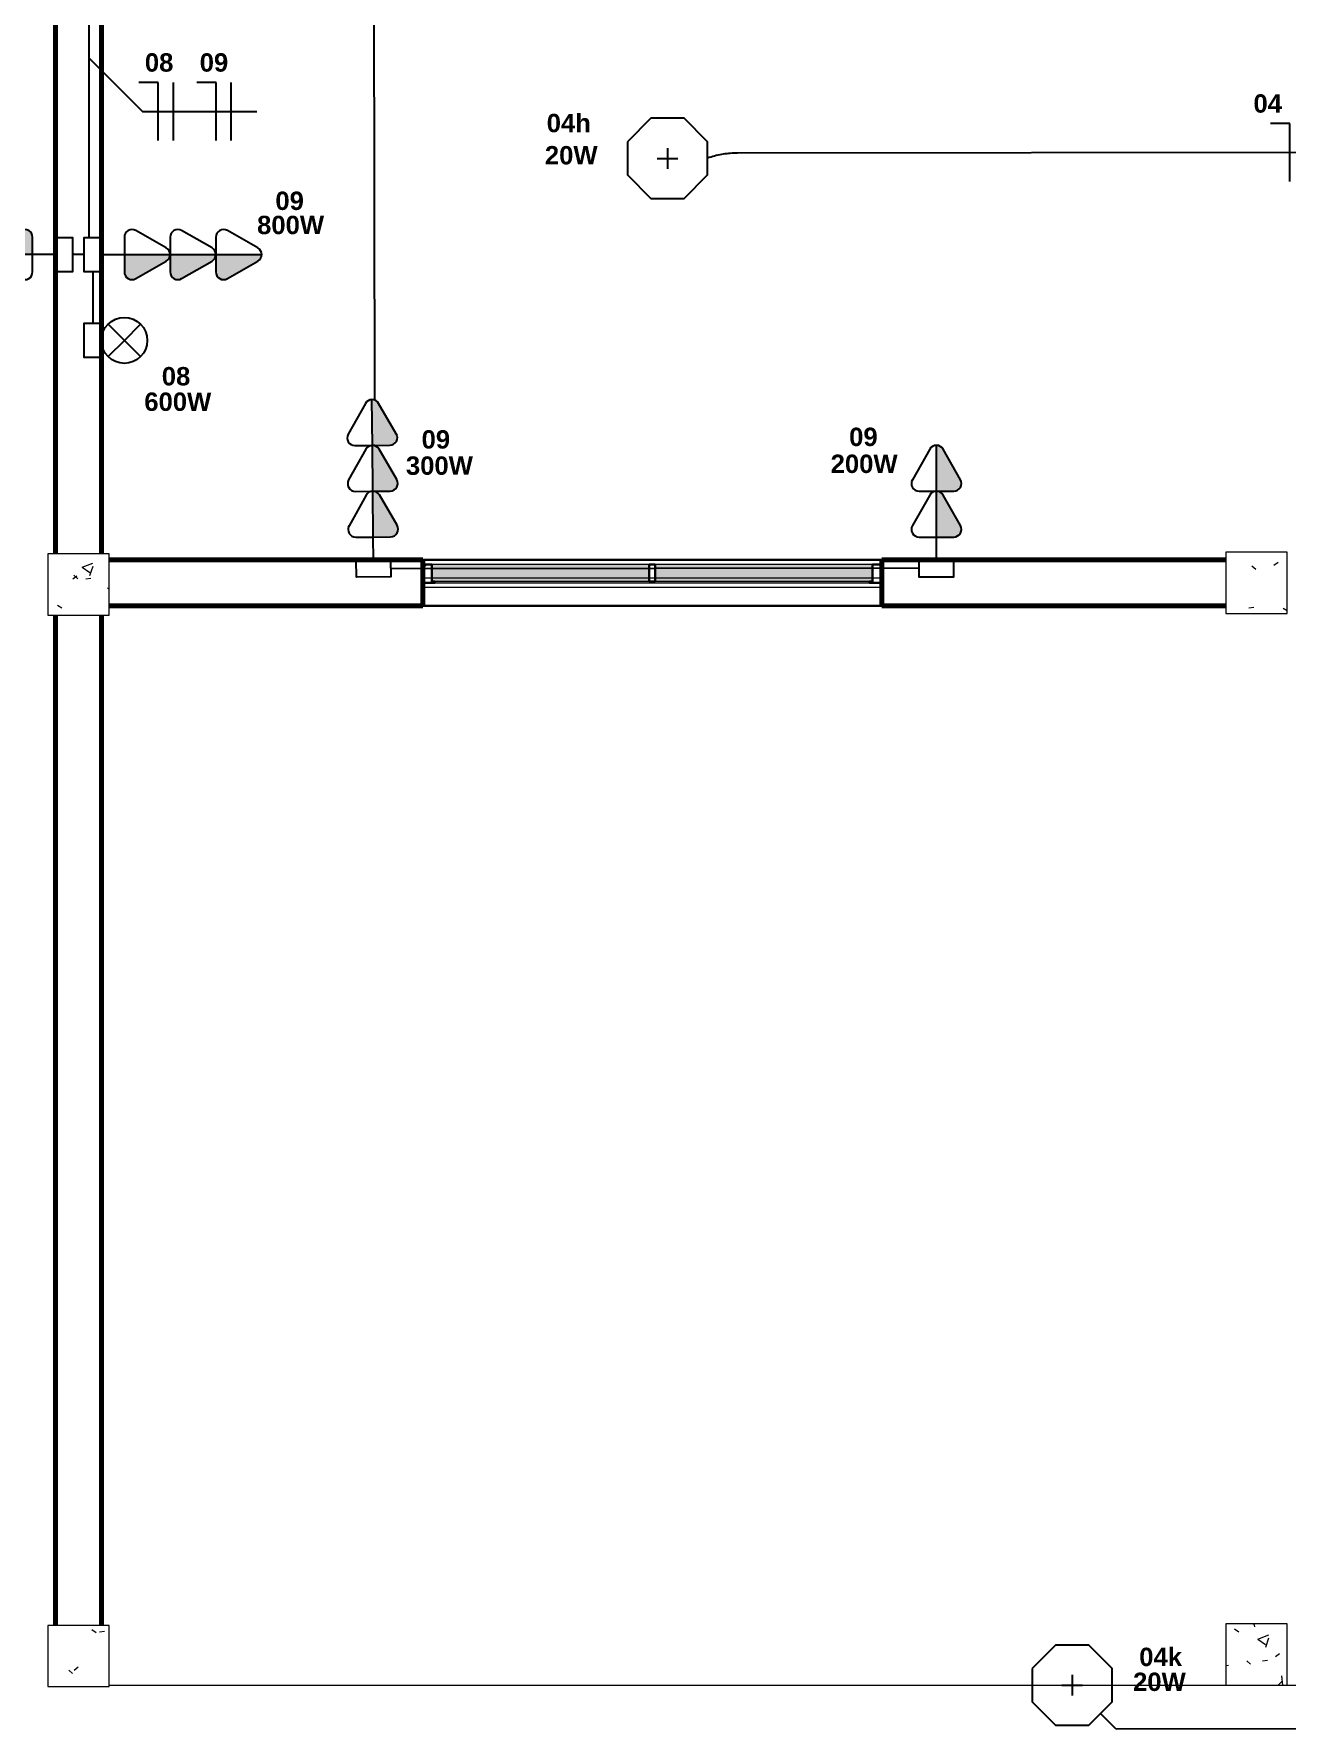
# Model space of a CAD drawing. Extents: x 1450 to 1868, y 82 to 351.
# Drawn here: x 1460.45 to 1464.54, y 143.53 to 149.07 of the extents above; entities that cross this region are included whole.
import ezdxf
from ezdxf.enums import TextEntityAlignment as Align

# ---------------------------------------------------------------- set-up
doc = ezdxf.new("R2010")
doc.units = 0
doc.header["$LTSCALE"] = 0.5
doc.linetypes.add('ELETRODUTO_TETO', pattern=[1000, 1000, 0])
doc.layers.get('0').update_dxf_attribs({"linetype": 'CONTINUOUS'})
for name, color, linetype, lineweight in [('A-FLOR', 192, 'CONTINUOUS', 9), ('A-GLAZ', 151, 'CONTINUOUS', 9), ('A-WALL', 113, 'CONTINUOUS', 30), ('S-COLS', 52, 'CONTINUOUS', 9)]:
    doc.layers.add(name, color=color, linetype=linetype, lineweight=lineweight)
for name, color, linetype in [('ELETRODUTO_TETO', 2, 'CONTINUOUS'), ('FIACAO', 7, 'CONTINUOUS'), ('Iluminação', 7, 'CONTINUOUS'), ('INDICACAO_CIRCUITO', 2, 'CONTINUOUS'), ('INDICACAO_POTENCIA', 1, 'CONTINUOUS'), ('LINHA_DE_CHAMADA', 7, 'CONTINUOUS'), ('LUMINÁRIAS', 3, 'CONTINUOUS'), ('TOMADAS ABNT', 10, 'CONTINUOUS')]:
    doc.layers.add(name, color=color, linetype=linetype)
doc.styles.add('Arial', font='arialbd.ttf', dxfattribs={"height": 100})

# ---------------------------------------------------------------- blocks, each defined once
blk = doc.blocks.new('Pilar Retangular de Concreto - 20X20 cm-V24-Planta Baixa')
at = {"layer": 'S-COLS'}
h = blk.add_hatch(dxfattribs=at)
h.set_pattern_fill('FP_43', color=256, style=0, pattern_type=2)
h.set_pattern_definition([(50, (42216.5, 14420.3), (364.368, -31.8783), [38.1, -419.1]), (355, (42216.5, 14420.3), (-70.486, 382.1133), [30.48, -335.28]), (100.451, (42246.87, 14417.65), (293.885, 350.2334), [32.38, -356.18]), (46.184, (42216.5, 14521.9), (542.1585, -84.086), [57.15, -628.65]), (96.636, (42261.7, 14514.9), (474.805, 494.8554), [48.57, -534.27]), (351.184, (42216.5, 14521.9), (474.81, 494.85), [45.72, -502.92]), (21, (42267.3, 14496.5), (303.2285, -204.5305), [38.1, -419.1]), (326, (42267.3, 14496.5), (123.604, 368.376), [30.48, -335.28]), (71.451, (42292.58, 14479.46), (426.834, 163.8427), [32.38, -356.18]), (37.5, (42216.51, 14420.3), (6.17665, 169.11015), [16.764, -314.452, 16.764, -323.596, -336.55]), (37.5, (42216.51, 14420.3), (6.17665, 169.11015), [-671.576, 16.764, -319.786]), (7.5, (42216.51, 14420.3), (133.6389, 200.3615), [16.764, -177.292, 16.764, -306.832, -128.27]), (7.5, (42216.51, 14420.3), (133.6389, 200.3615), [-517.652, 16.764, -111.506]), (327.5, (42103.23, 14420.3), (271.1818, -11.45836), [16.764, -110.236, 16.764, -905.256]), (327.5, (42103.23, 14420.3), (271.1818, -11.45836), [-143.764, -379.476, 16.764, -509.016]), (317.5, (42052.43, 14420.3), (296.2585, 50.8528), [16.764, -148.336, 16.764, -246.38, -373.38]), (317.5, (42052.43, 14420.3), (296.2585, 50.8528), [-428.244, 16.764, -356.616])])
h.paths.add_polyline_path([(100, -100), (100, 100), (-100, 100), (-100, -100)], flags=0)
for p, q in [((100, 100), (-100, 100)), ((-100, 100), (-100, -100)), ((100, -100), (100, 100)), ((-100, -100), (100, -100))]:
    blk.add_line(p, q, dxfattribs=at)
blk = doc.blocks.new('Pilar Retangular de Concreto - 20X20 cm-V25-Planta Baixa')
at = {"layer": 'S-COLS'}
h = blk.add_hatch(dxfattribs=at)
h.set_pattern_fill('FP_44', color=256, style=0, pattern_type=2)
h.set_pattern_definition([(50, (46066.5, 14425.3), (364.368, -31.8783), [38.1, -419.1]), (355, (46066.5, 14425.3), (-70.4859, 382.1133), [30.48, -335.28]), (100.451, (46096.87, 14422.65), (293.885, 350.2334), [32.38, -356.18]), (46.184, (46066.5, 14526.9), (542.1585, -84.086), [57.15, -628.65]), (96.636, (46111.7, 14519.9), (474.805, 494.8554), [48.57, -534.27]), (351.184, (46066.5, 14526.9), (474.81, 494.85), [45.72, -502.92]), (21, (46117.3, 14501.5), (303.2285, -204.5305), [38.1, -419.1]), (326, (46117.3, 14501.5), (123.604, 368.376), [30.48, -335.28]), (71.451, (46142.58, 14484.46), (426.834, 163.8427), [32.38, -356.18]), (37.5, (46066.51, 14425.3), (6.17665, 169.11015), [16.764, -314.452, 16.764, -323.596, -336.55]), (37.5, (46066.51, 14425.3), (6.17665, 169.11015), [-671.576, 16.764, -319.786]), (7.5, (46066.51, 14425.3), (133.6389, 200.3615), [16.764, -177.292, 16.764, -306.832, -128.27]), (7.5, (46066.51, 14425.3), (133.6389, 200.3615), [-517.652, 16.764, -111.506]), (327.5, (45953.23, 14425.3), (271.1818, -11.45836), [16.764, -110.236, 16.764, -905.256]), (327.5, (45953.23, 14425.3), (271.1818, -11.45836), [-143.764, -379.476, 16.764, -509.016]), (317.5, (45902.43, 14425.3), (296.2585, 50.8528), [16.764, -148.336, 16.764, -246.38, -373.38]), (317.5, (45902.43, 14425.3), (296.2585, 50.8528), [-428.244, 16.764, -356.616])])
h.paths.add_polyline_path([(75, -100), (100, -100), (100, 100), (-100, 100), (-100, -100), (74, -100)], flags=0)
for p, q in [((100, 100), (-100, 100)), ((-100, 100), (-100, -100)), ((100, -100), (100, 100)), ((-100, -100), (100, -100))]:
    blk.add_line(p, q, dxfattribs=at)
blk = doc.blocks.new('Janela Maxim-air - 2 Módulos - 1200x0600mm-3060786-Planta Baixa')
at = {"layer": 'A-GLAZ'}
h = blk.add_hatch(dxfattribs=at)
h.set_pattern_fill('FP_75', color=256, style=0, pattern_type=2)
h.set_pattern_definition([(225, (-44191.5, -14420.3), (224.5064, -224.5064), []), (225, (-44270.9, -14420.3), (3e-14, -449.0128), []), (225, (-44112.14, -14420.3), (3e-14, -449.0128), [])])
h.paths.add_polyline_path([(-717.3, -0.1), (-750, -0.1), (-750, -60.1), (-720, -60.1), (-720, -5.1), (-710, -5.1), (-710, -0.1)], flags=0)
h.paths.add_polyline_path([(750, -0.1), (710, -0.1), (710, -5.1), (720, -5.1), (720, -60.1), (750, -60.1), (750, -50)], flags=0)
h = blk.add_hatch(color=256, dxfattribs=at)
h.paths.add_polyline_path([(710, -5.1), (10, -5.1), (10, -60.1), (720, -60.1), (720, -5.1)], flags=0)
h.paths.add_polyline_path([(-710, -5.1), (-720, -5.1), (-720, -60.1), (-10, -60.1), (-10, -5.1)], flags=0)
blk.add_hatch(color=256, dxfattribs=at).paths.add_polyline_path([(-10, -0.1), (-710, -0.1), (-710, -5.1), (710, -5.1), (710, -0.1), (10, -0.1)], flags=0)
for p, q in [((-750, 75), (-750, -75)), ((750, 75), (750, -75)), ((-750, 15), (750, 15)), ((-750, -15), (750, -15)), ((710, -0.1), (-710, -0.1)), ((-710, -5.1), (-10, -5.1)), ((10, -5.1), (710, -5.1)), ((-720, -60.1), (-10, -60.1)), ((10, -60.1), (720, -60.1))]:
    blk.add_line(p, q, dxfattribs=at)
at = {"layer": 'A-GLAZ', "lineweight": 30}
for p, q in [((-750, -0.1), (-750, -60.1)), ((-710, -0.1), (-750, -0.1)), ((-720, -60.1), (-720, -5.1)), ((-720, -5.1), (-710, -5.1)), ((-710, -5.1), (-710, -0.1)), ((10, -5.1), (-10, -5.1)), ((-10, -5.1), (-10, -60.1)), ((10, -60.1), (10, -5.1)), ((750, -0.1), (710, -0.1)), ((710, -0.1), (710, -5.1)), ((710, -5.1), (720, -5.1)), ((720, -5.1), (720, -60.1)), ((750, -60.1), (750, -0.1)), ((-750, -60.1), (-720, -60.1)), ((-10, -60.1), (10, -60.1)), ((720, -60.1), (750, -60.1))]:
    blk.add_line(p, q, dxfattribs=at)
blk = doc.blocks.new('Pilar Retangular de Concreto - 20X20 cm-V70-Planta Baixa')
at = {"layer": 'S-COLS'}
h = blk.add_hatch(dxfattribs=at)
h.set_pattern_fill('FP_118', color=256, style=0, pattern_type=2)
h.set_pattern_definition([(50, (42216.5, 17920.3), (364.368, -31.8783), [38.1, -419.1]), (355, (42216.5, 17920.3), (-70.486, 382.1133), [30.48, -335.28]), (100.451, (42246.87, 17917.65), (293.885, 350.2334), [32.38, -356.18]), (46.184, (42216.5, 18021.9), (542.1585, -84.086), [57.15, -628.65]), (96.636, (42261.7, 18014.9), (474.805, 494.8554), [48.57, -534.27]), (351.184, (42216.5, 18021.9), (474.81, 494.85), [45.72, -502.92]), (21, (42267.3, 17996.5), (303.2285, -204.5305), [38.1, -419.1]), (326, (42267.3, 17996.5), (123.604, 368.376), [30.48, -335.28]), (71.451, (42292.58, 17979.46), (426.834, 163.8427), [32.38, -356.18]), (37.5, (42216.51, 17920.3), (6.17665, 169.11015), [16.764, -314.452, 16.764, -323.596, -336.55]), (37.5, (42216.51, 17920.3), (6.17665, 169.11015), [-671.576, 16.764, -319.786]), (7.5, (42216.51, 17920.3), (133.6389, 200.3615), [16.764, -177.292, 16.764, -306.832, -128.27]), (7.5, (42216.51, 17920.3), (133.6389, 200.3615), [-517.652, 16.764, -111.506]), (327.5, (42103.23, 17920.3), (271.1818, -11.45836), [16.764, -110.236, 16.764, -905.256]), (327.5, (42103.23, 17920.3), (271.1818, -11.45836), [-143.764, -379.476, 16.764, -509.016]), (317.5, (42052.43, 17920.3), (296.2585, 50.8528), [16.764, -148.336, 16.764, -246.38, -373.38]), (317.5, (42052.43, 17920.3), (296.2585, 50.8528), [-428.244, 16.764, -356.616])])
h.paths.add_polyline_path([(100, -100), (100, 100), (-100, 100), (-100, -100)], flags=0)
for p, q in [((100, 100), (-100, 100)), ((-100, 100), (-100, -100)), ((100, -100), (100, 100)), ((-100, -100), (100, -100))]:
    blk.add_line(p, q, dxfattribs=at)
blk = doc.blocks.new('Pilar Retangular de Concreto - 20X20 cm-V72-Planta Baixa')
at = {"layer": 'S-COLS'}
h = blk.add_hatch(dxfattribs=at)
h.set_pattern_fill('FP_120', color=256, style=0, pattern_type=2)
h.set_pattern_definition([(50, (46066.5, 17925.3), (364.368, -31.8783), [38.1, -419.1]), (355, (46066.5, 17925.3), (-70.4859, 382.1133), [30.48, -335.28]), (100.451, (46096.87, 17922.65), (293.885, 350.2334), [32.38, -356.18]), (46.184, (46066.5, 18026.9), (542.1585, -84.086), [57.15, -628.65]), (96.636, (46111.7, 18019.9), (474.805, 494.8554), [48.57, -534.27]), (351.184, (46066.5, 18026.9), (474.81, 494.85), [45.72, -502.92]), (21, (46117.3, 18001.5), (303.2285, -204.5305), [38.1, -419.1]), (326, (46117.3, 18001.5), (123.604, 368.376), [30.48, -335.28]), (71.451, (46142.58, 17984.46), (426.8341, 163.8427), [32.38, -356.18]), (37.5, (46066.51, 17925.3), (6.17665, 169.11015), [16.764, -314.452, 16.764, -323.596, -336.55]), (37.5, (46066.51, 17925.3), (6.17665, 169.11015), [-671.576, 16.764, -319.786]), (7.5, (46066.51, 17925.3), (133.6389, 200.3615), [16.764, -177.292, 16.764, -306.832, -128.27]), (7.5, (46066.51, 17925.3), (133.6389, 200.3615), [-517.652, 16.764, -111.506]), (327.5, (45953.23, 17925.3), (271.18182, -11.45836), [16.764, -110.236, 16.764, -905.256]), (327.5, (45953.23, 17925.3), (271.18182, -11.45836), [-143.764, -379.476, 16.764, -509.016]), (317.5, (45902.43, 17925.3), (296.2585, 50.8528), [16.764, -148.336, 16.764, -246.38, -373.38]), (317.5, (45902.43, 17925.3), (296.2585, 50.8528), [-428.244, 16.764, -356.616])])
h.paths.add_polyline_path([(75, -100), (100, -100), (100, 100), (-100, 100), (-100, -100)], flags=0)
for p, q in [((100, 100), (-100, 100)), ((-100, 100), (-100, -100)), ((100, -100), (100, 100)), ((-100, -100), (100, -100))]:
    blk.add_line(p, q, dxfattribs=at)
blk = doc.blocks.new('*U204', base_point=(-46979.35, 14897.64))
for points in [[(-46977.18, 14933.8, 0.269143), (-46979.35, 14935.06), (-46979.35, 14920.1), (-46973.66, 14920.1, 0.575867), (-46971.49, 14923.84)], [(-46977.18, 14918.84, 0.269143), (-46979.35, 14920.1), (-46979.35, 14905.14), (-46973.66, 14905.14, 0.575867), (-46971.49, 14908.88)]]:
    blk.add_hatch(color=256).paths.add_polyline_path(points)
for p, q in [((-46981.52, 14933.8), (-46987.21, 14923.84)), ((-46979.35, 14920.1), (-46979.35, 14935.06)), ((-46971.49, 14923.84), (-46977.18, 14933.8)), ((-46981.52, 14918.84), (-46987.21, 14908.88)), ((-46985.04, 14920.1), (-46979.35, 14920.1)), ((-46979.35, 14905.14), (-46979.35, 14920.1)), ((-46979.35, 14920.1), (-46973.66, 14920.1)), ((-46971.49, 14908.88), (-46977.18, 14918.84)), ((-46985.04, 14905.14), (-46979.35, 14905.14)), ((-46979.35, 14897.64), (-46979.35, 14905.14)), ((-46979.35, 14905.14), (-46973.66, 14905.14))]:
    blk.add_line(p, q)
blk.add_lwpolyline([(-46984.95, 14897.64), (-46973.75, 14897.64), (-46973.75, 14892.04), (-46984.95, 14892.04)], close=True)
for centre, start, end in [((-46979.35, 14932.56), 29.7449, 150.2551), ((-46985.04, 14922.6), 150.2551, 270), ((-46973.66, 14922.6), 270, 29.7449), ((-46979.35, 14917.6), 29.7449, 150.2551), ((-46985.04, 14907.64), 150.2551, 270), ((-46973.66, 14907.64), 270, 29.7449)]:
    blk.add_arc(centre, 2.5, start, end)
blk = doc.blocks.new('*U205', base_point=(-46979.35, 14897.64))
for points in [[(-46977.18, 14948.76, 0.269143), (-46979.35, 14950.02), (-46979.35, 14935.06), (-46973.66, 14935.06, 0.575867), (-46971.49, 14938.8)], [(-46977.18, 14933.8, 0.269143), (-46979.35, 14935.06), (-46979.35, 14920.1), (-46973.66, 14920.1, 0.575867), (-46971.49, 14923.84)], [(-46977.18, 14918.84, 0.269143), (-46979.35, 14920.1), (-46979.35, 14905.14), (-46973.66, 14905.14, 0.575867), (-46971.49, 14908.88)]]:
    blk.add_hatch(color=256).paths.add_polyline_path(points)
for p, q in [((-46979.35, 14935.06), (-46979.35, 14950.02)), ((-46981.52, 14948.76), (-46987.21, 14938.8)), ((-46971.49, 14938.8), (-46977.18, 14948.76)), ((-46981.52, 14933.8), (-46987.21, 14923.84)), ((-46985.04, 14935.06), (-46979.35, 14935.06)), ((-46979.35, 14920.1), (-46979.35, 14935.06)), ((-46979.35, 14935.06), (-46973.66, 14935.06)), ((-46971.49, 14923.84), (-46977.18, 14933.8)), ((-46981.52, 14918.84), (-46987.21, 14908.88)), ((-46985.04, 14920.1), (-46979.35, 14920.1)), ((-46979.35, 14905.14), (-46979.35, 14920.1)), ((-46979.35, 14920.1), (-46973.66, 14920.1)), ((-46971.49, 14908.88), (-46977.18, 14918.84)), ((-46985.04, 14905.14), (-46979.35, 14905.14)), ((-46979.35, 14897.64), (-46979.35, 14905.14)), ((-46979.35, 14905.14), (-46973.66, 14905.14))]:
    blk.add_line(p, q)
blk.add_lwpolyline([(-46984.95, 14897.64), (-46973.75, 14897.64), (-46973.75, 14892.04), (-46984.95, 14892.04)], close=True)
for centre, start, end in [((-46979.35, 14947.52), 29.7449, 150.2551), ((-46985.04, 14937.56), 150.2551, 270), ((-46973.66, 14937.56), 270, 29.7449), ((-46979.35, 14932.56), 29.7449, 150.2551), ((-46985.04, 14922.6), 150.2551, 270), ((-46973.66, 14922.6), 270, 29.7449), ((-46979.35, 14917.6), 29.7449, 150.2551), ((-46985.04, 14907.64), 150.2551, 270), ((-46973.66, 14907.64), 270, 29.7449)]:
    blk.add_arc(centre, 2.5, start, end)
blk = doc.blocks.new('*U206', base_point=(-46979.35, 14897.64))
for points in [[(-46977.18, 14948.76, 0.269143), (-46979.35, 14950.02), (-46979.35, 14935.06), (-46973.66, 14935.06, 0.575867), (-46971.49, 14938.8)], [(-46977.18, 14933.8, 0.269143), (-46979.35, 14935.06), (-46979.35, 14920.1), (-46973.66, 14920.1, 0.575867), (-46971.49, 14923.84)], [(-46977.18, 14918.84, 0.269143), (-46979.35, 14920.1), (-46979.35, 14905.14), (-46973.66, 14905.14, 0.575867), (-46971.49, 14908.88)]]:
    blk.add_hatch(color=256).paths.add_polyline_path(points)
for p, q in [((-46979.35, 14935.06), (-46979.35, 14950.02)), ((-46981.52, 14948.76), (-46987.21, 14938.8)), ((-46971.49, 14938.8), (-46977.18, 14948.76)), ((-46981.52, 14933.8), (-46987.21, 14923.84)), ((-46985.04, 14935.06), (-46979.35, 14935.06)), ((-46979.35, 14920.1), (-46979.35, 14935.06)), ((-46979.35, 14935.06), (-46973.66, 14935.06)), ((-46971.49, 14923.84), (-46977.18, 14933.8)), ((-46981.52, 14918.84), (-46987.21, 14908.88)), ((-46985.04, 14920.1), (-46979.35, 14920.1)), ((-46979.35, 14905.14), (-46979.35, 14920.1)), ((-46979.35, 14920.1), (-46973.66, 14920.1)), ((-46971.49, 14908.88), (-46977.18, 14918.84)), ((-46985.04, 14905.14), (-46979.35, 14905.14)), ((-46979.35, 14897.64), (-46979.35, 14905.14)), ((-46979.35, 14905.14), (-46973.66, 14905.14))]:
    blk.add_line(p, q)
blk.add_lwpolyline([(-46984.95, 14897.64), (-46973.75, 14897.64), (-46973.75, 14892.04), (-46984.95, 14892.04)], close=True)
for centre, start, end in [((-46979.35, 14947.52), 29.7449, 150.2551), ((-46985.04, 14937.56), 150.2551, 270), ((-46973.66, 14937.56), 270, 29.7449), ((-46979.35, 14932.56), 29.7449, 150.2551), ((-46985.04, 14922.6), 150.2551, 270), ((-46973.66, 14922.6), 270, 29.7449), ((-46979.35, 14917.6), 29.7449, 150.2551), ((-46985.04, 14907.64), 150.2551, 270), ((-46973.66, 14907.64), 270, 29.7449)]:
    blk.add_arc(centre, 2.5, start, end)
blk = doc.blocks.new('*U264', base_point=(-47154.66, 15029.39))
for p, q in [((-47154.66, 15044.39), (-47154.66, 15044.39)), ((-47154.66, 15036.89), (-47159.96, 15042.19)), ((-47154.66, 15036.89), (-47149.36, 15042.19)), ((-47154.66, 15036.89), (-47159.96, 15031.58)), ((-47154.66, 15036.89), (-47149.36, 15031.58))]:
    blk.add_line(p, q)
blk.add_lwpolyline([(-47160.26, 15029.39), (-47149.06, 15029.39), (-47149.06, 15023.78), (-47160.26, 15023.78)], close=True)
blk.add_circle((-47154.66, 15036.89), 7.5)
blk = doc.blocks.new('*U291', base_point=(-46555.9, 19648.24))
at = {"layer": 'LUMINÁRIAS'}
blk.add_lwpolyline([(-46574.05, 19655.76), (-46574.05, 19640.72), (-46563.42, 19630.09), (-46548.38, 19630.09), (-46537.75, 19640.72), (-46537.75, 19655.76), (-46548.38, 19666.39), (-46563.42, 19666.39)], close=True, dxfattribs=at)
for points in [[(-46555.9, 19652.91), (-46555.9, 19643.57)], [(-46560.57, 19648.24), (-46551.23, 19648.24)]]:
    blk.add_lwpolyline(points, dxfattribs=at)
blk = doc.blocks.new('Cozinha')
at = {"layer": 'A-WALL', "lineweight": 70}
for p, q in [((2.5, -905), (2.5, -1100.5)), ((17.5, -1100.5), (17.5, -905)), ((122.5, -1102.5), (20, -1102.5)), ((122.5, -1117.5), (122.5, -1102.5)), ((385, -1102.5), (272.5, -1102.5)), ((272.5, -1102.5), (272.5, -1117.5)), ((20, -1117.5), (122.5, -1117.5)), ((272.5, -1117.5), (385, -1117.5)), ((2.5, -1120.5), (2.5, -1450.5)), ((17.5, -1450.5), (17.5, -1120.5))]:
    blk.add_line(p, q, dxfattribs=at)
at = {"layer": 'A-WALL'}
for p, q in [((122.5, -1102.5), (272.5, -1102.5)), ((272.5, -1117.5), (122.5, -1117.5))]:
    blk.add_line(p, q, dxfattribs=at)
blk = doc.blocks.new('*U363', base_point=(-27144.49, 59489.38))
blk.add_hatch(color=256).paths.add_polyline_path([(-27123.29, 59487.21, 0.269143), (-27122.03, 59489.38), (-27136.99, 59489.38), (-27136.99, 59483.68, 0.575867), (-27133.25, 59481.51)])
for p, q in [((-27136.99, 59495.07), (-27136.99, 59489.38)), ((-27123.29, 59491.55), (-27133.25, 59497.24)), ((-27144.49, 59489.38), (-27136.99, 59489.38)), ((-27136.99, 59489.38), (-27136.99, 59483.68)), ((-27136.99, 59489.38), (-27122.03, 59489.38)), ((-27133.25, 59481.51), (-27123.29, 59487.21))]:
    blk.add_line(p, q)
blk.add_lwpolyline([(-27144.49, 59494.98), (-27144.49, 59483.77), (-27150.09, 59483.77), (-27150.09, 59494.98)], close=True)
for centre, start, end in [((-27134.49, 59495.07), 60.2551, 180), ((-27124.53, 59489.38), 299.7449, 60.2551), ((-27134.49, 59483.68), 180, 299.7449)]:
    blk.add_arc(centre, 2.5, start, end)
blk = doc.blocks.new('*U455', base_point=(-32003.08, 36391.1))
at = {"linetype": 'ByBlock'}
blk.add_lwpolyline([(-32003.08, 36391.1), (-32349.62, 36391.1, 0.078093), (-32358.82, 36389.66), (-32359.4, 36389.47)], format="xyb", dxfattribs=at)
blk = doc.blocks.new('*U457', base_point=(-31866.3, 35880.85))
at = {"linetype": 'ByBlock'}
blk.add_lwpolyline([(-31866.3, 35880.85), (-31870.95, 35876.2), (-32226.49, 35876.2), (-32231.6, 35881.31)], dxfattribs=at)
blk = doc.blocks.new('*U490', base_point=(-32561.47, 36481.18))
at = {"linetype": 'ByBlock'}
blk.add_lwpolyline([(-32561.47, 36481.18), (-32561.61, 36363.82)], dxfattribs=at)
blk = doc.blocks.new('*U491', base_point=(-32560.34, 36352.61))
at = {"linetype": 'ByBlock'}
blk.add_lwpolyline([(-32560.34, 36352.61), (-32560.36, 36335.78)], dxfattribs=at)
blk = doc.blocks.new('*U492', base_point=(-32563.13, 36358.22))
at = {"linetype": 'ByBlock'}
blk.add_lwpolyline([(-32563.13, 36358.22), (-32566.93, 36358.22)], dxfattribs=at)
blk = doc.blocks.new('*U494', base_point=(-32381.43, 36642.71))
at = {"linetype": 'ByBlock'}
blk.add_lwpolyline([(-32381.43, 36642.71), (-32459.58, 36564.57, 0.198943), (-32468.37, 36543.36), (-32468.37, 36310.61)], format="xyb", dxfattribs=at)
blk = doc.blocks.new('*U495', base_point=(-32463.13, 36255.6))
at = {"linetype": 'ByBlock'}
blk.add_lwpolyline([(-32463.13, 36255.6), (-32290.37, 36255.6)], dxfattribs=at)
blk = doc.blocks.new('*U1322', base_point=(608.67, 153.293))
for p, q in [((608.67, 153.483), (608.544, 153.483)), ((608.67, 153.103), (608.67, 153.483))]:
    blk.add_line(p, q)
blk = doc.blocks.new('*U1331', base_point=(665.55, 144.199))
blk.add_line((665.55, 144.199), (665.55, 144.389))
blk = doc.blocks.new('*U1398', base_point=(1464.5759, 148.6795))
at = {"xscale": 0.5, "yscale": 0.5, "zscale": 0.5}
for name, p in [('*U1322', (1464.5509, 148.6795)), ('*U1331', (1464.6009, 148.6795))]:
    blk.add_blockref(name, p, dxfattribs=at)
blk = doc.blocks.new('*U1323', base_point=(576.818, 148.746))
blk.add_line((576.818, 148.556), (576.818, 148.936))
blk = doc.blocks.new('*U1444', base_point=(1461.2115, 148.8134))
at = {"xscale": 0.5, "yscale": 0.5, "zscale": 0.5}
for name, p in [('*U1322', (1461.2182, 148.8134)), ('*U1323', (1461.2682, 148.8134))]:
    blk.add_blockref(name, p, dxfattribs=at)
blk = doc.blocks.new('*U1343', base_point=(1465.5112, 153.689))
at = {"xscale": 0.5, "yscale": 0.5, "zscale": 0.5}
for name, p in [('*U1322', (1465.5179, 153.689)), ('*U1323', (1465.5679, 153.689))]:
    blk.add_blockref(name, p, dxfattribs=at)

msp = doc.modelspace()

# ---------------------------------------------------------------- linework, layer by layer
at = {"layer": 'A-FLOR'}
for p, q in [((1460.692, 143.6734), (1464.342, 143.6734)), ((1464.542, 143.6734), (1468.142, 143.6734))]:
    msp.add_line(p, q, dxfattribs=at)
at = {"layer": 'LINHA_DE_CHAMADA'}
msp.add_lwpolyline([(1460.6261, 148.9887), (1460.8015, 148.8134), (1461.1745, 148.8134)], dxfattribs=at)

# ---------------------------------------------------------------- block references
at = {"layer": 'A-GLAZ', "xscale": 0.00100000000000115, "yscale": 0.00100000000000115, "zscale": 0.00100000000000115, "rotation": 179.9999999999996}
msp.add_blockref('Janela Maxim-air - 2 Módulos - 1200x0600mm-3060786-Planta Baixa', (1462.467, 147.2734), dxfattribs=at)
at = {"layer": 'A-WALL', "xscale": 0.01000000108748102, "yscale": 0.01000000108748102, "zscale": 0.01000000108748102}
msp.add_blockref('Cozinha', (1460.492, 158.3734), dxfattribs=at)
at = {"layer": 'ELETRODUTO_TETO', "linetype": 'ELETRODUTO_TETO', "xscale": 0.01000000108748102, "yscale": 0.01000000108748102, "zscale": 0.01000000108748102, "rotation": 0.07010083668257439}
for name, p in [('*U494', (1462.4246, 151.193)), ('*U490', (1460.6261, 149.5755)), ('*U455', (1466.2111, 148.6815)), ('*U492', (1460.611, 148.3459)), ('*U491', (1460.639, 148.2898)), ('*U495', (1461.6123, 147.3209)), ('*U457', (1467.5852, 143.5807))]:
    msp.add_blockref(name, p, dxfattribs=at)
at = {"layer": 'FIACAO'}
for name, p in [('*U1343', (1460.8461, 148.8134)), ('*U1444', (1461.0348, 148.8134))]:
    msp.add_blockref(name, p, dxfattribs=at)
at = {"layer": 'FIACAO', "rotation": 0.07078175238102839}
msp.add_blockref('*U1398', (1464.5759, 148.6795), dxfattribs=at)
at = {"layer": 'Iluminação', "xscale": 0.007210252382215969, "yscale": 0.007210252382215969, "zscale": 0.007210252382215969}
for p in [(1462.517, 148.6601), (1463.8396, 143.6734)]:
    msp.add_blockref('*U291', p, dxfattribs=at)
at = {"layer": 'S-COLS', "xscale": 0.00100000000000115, "yscale": 0.00100000000000115, "zscale": 0.00100000000000115}
for name, p in [('Pilar Retangular de Concreto - 20X20 cm-V25-Planta Baixa', (1460.592, 147.2684)), ('Pilar Retangular de Concreto - 20X20 cm-V24-Planta Baixa', (1464.442, 147.2734)), ('Pilar Retangular de Concreto - 20X20 cm-V72-Planta Baixa', (1460.592, 143.7684)), ('Pilar Retangular de Concreto - 20X20 cm-V70-Planta Baixa', (1464.442, 143.7734))]:
    msp.add_blockref(name, p, dxfattribs=at)
at = {"layer": 'TOMADAS ABNT', "color": 1, "xscale": 0.01000000108748102, "yscale": 0.01000000108748102, "zscale": 0.01000000108748102, "rotation": 179.9999999999997}
msp.add_blockref('*U363', (1460.517, 148.3459), dxfattribs=at)
at = {"layer": 'TOMADAS ABNT', "xscale": 0.01000000108748102, "yscale": 0.01000000108748102, "zscale": 0.01000000108748102}
for name, p, rotation in [('*U206', (1460.667, 148.3459), 269.9999999999995), ('*U264', (1460.667, 148.0655), 269.9999999999995), ('*U205', (1461.556, 147.3484), 0.5304141764584961)]:
    msp.add_blockref(name, p, dxfattribs=dict(at, rotation=rotation))
msp.add_blockref('*U204', (1463.3959, 147.3484), dxfattribs=at)

# ---------------------------------------------------------------- texts
at = {"layer": 'INDICACAO_CIRCUITO', "style": 'Arial'}
for s, p in [('08', (1460.8556, 148.9434)), ('09', (1461.0348, 148.9434)), ('04', (1464.4787, 148.8094))]:
    msp.add_text(s, height=0.06, dxfattribs=at).set_placement(p, align=Align.CENTER)
for s, p in [('04h', (1462.1223, 148.7455)), ('09', (1461.2355, 148.4916)), ('08', (1460.8643, 147.9185)), ('09', (1463.1107, 147.7205)), ('09', (1461.7134, 147.7122)), ('04k', (1464.0588, 143.7355))]:
    msp.add_text(s, height=0.06, dxfattribs=at).set_placement(p)
at = {"layer": 'INDICACAO_POTENCIA', "style": 'Arial'}
for s, p in [('20W', (1462.1163, 148.6403)), ('800W', (1461.1758, 148.4126)), ('600W', (1460.8071, 147.8353)), ('300W', (1461.6621, 147.6266)), ('200W', (1463.0502, 147.6325)), ('20W', (1464.0386, 143.6542))]:
    msp.add_text(s, height=0.06, dxfattribs=at).set_placement(p)

doc.saveas('drawing.dxf')
